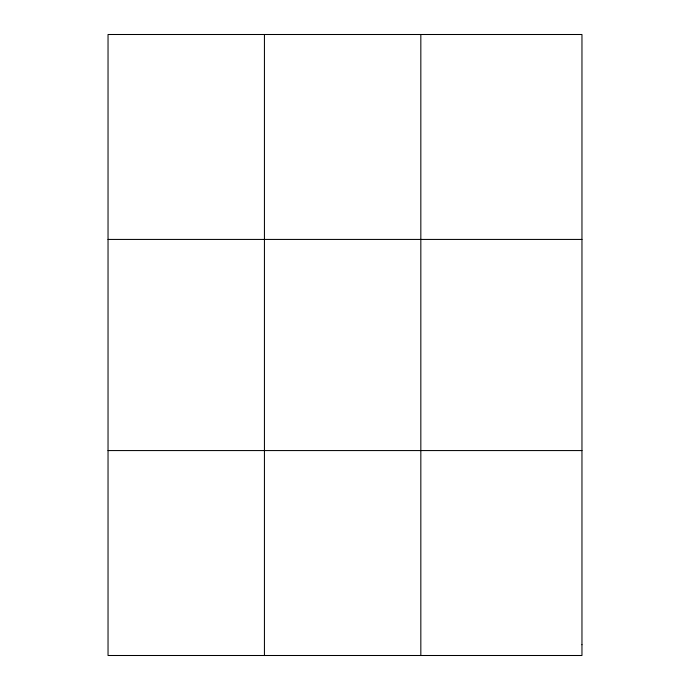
<?xml version="1.0" encoding="UTF-8"?>
<svg xmlns="http://www.w3.org/2000/svg" width="690" height="690" viewBox="0 0 690 690"><rect width="100%" height="100%" fill="white"/><g stroke="black" fill="none" stroke-linecap="round" stroke-linejoin="round"><path stroke-width="1.03" d="M264.434 34.5L264.434 655.5M420.831 34.5L420.831 655.5M108.037 239.43L581.963 239.43M108.037 450.57L581.963 450.57M581.963 644.71L581.963 655.5L108.037 655.5L108.037 34.5L581.963 34.5L581.963 644.71"/></g></svg>
